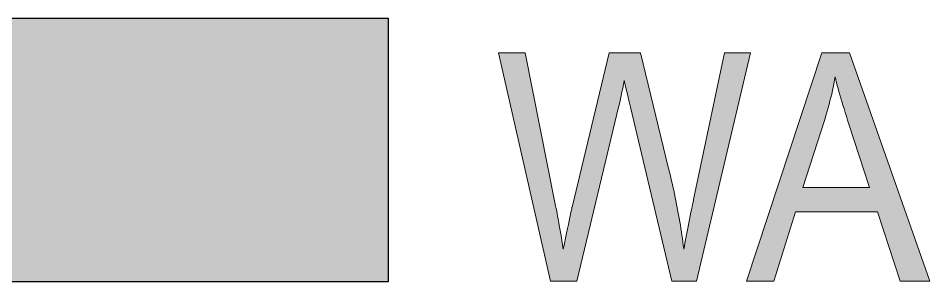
# Model space of a CAD drawing. Extents: x 107 to 257, y 153 to 253.
# Drawn here: x 171.98 to 179.34, y 183.52 to 185.64 of the extents above; entities that cross this region are included whole.
import ezdxf

# ---------------------------------------------------------------- set-up
doc = ezdxf.new("R2010")
doc.units = 0
for name, color, linetype in [('gold', 40, 'CONTINUOUS'), ('green', 98, 'CONTINUOUS'), ('L35', 3, 'CONTINUOUS')]:
    doc.layers.add(name, color=color, linetype=linetype)

# ---------------------------------------------------------------- blocks, each defined once
blk = doc.blocks.new('kablogo')
at = {"layer": 'gold'}
blk.add_hatch(color=256, dxfattribs=at).paths.add_polyline_path([(24.709, 0.371), (0.236, 0.371), (0.236, 5.361), (24.709, 5.361)])
at = {"layer": 'green'}
h = blk.add_hatch(color=256, dxfattribs=at)
h.paths.add_polyline_path([(33.46, 4.705), (32.93, 4.705), (31.503, 0.383), (32.025, 0.383), (32.433, 1.692), (33.987, 1.692), (34.42, 0.383), (34.98, 0.383)])
h.paths.add_polyline_path([(32.575, 2.158), (32.983, 3.425), (32.998, 3.472), (33.017, 3.537), (33.036, 3.601), (33.054, 3.666), (33.071, 3.73), (33.087, 3.795), (33.103, 3.86), (33.119, 3.925), (33.133, 3.99), (33.147, 4.055), (33.16, 4.12), (33.172, 4.186), (33.184, 4.251), (33.184, 4.249), (33.196, 4.198), (33.21, 4.145), (33.225, 4.09), (33.24, 4.033), (33.257, 3.974), (33.275, 3.913), (33.293, 3.85), (33.312, 3.785), (33.332, 3.718), (33.353, 3.65), (33.375, 3.579), (33.398, 3.506), (33.422, 3.431), (33.447, 3.355), (33.835, 2.158)], flags=16)
h.paths.add_polyline_path([(31.577, 4.705), (31.083, 4.705), (30.5, 1.928), (30.495, 1.906), (30.48, 1.833), (30.464, 1.761), (30.45, 1.69), (30.435, 1.62), (30.421, 1.551), (30.408, 1.484), (30.395, 1.418), (30.382, 1.353), (30.37, 1.289), (30.358, 1.226), (30.346, 1.164), (30.336, 1.104), (30.325, 1.045), (30.315, 0.987), (30.313, 1.002), (30.305, 1.063), (30.297, 1.126), (30.288, 1.188), (30.279, 1.252), (30.269, 1.315), (30.259, 1.378), (30.249, 1.443), (30.238, 1.507), (30.227, 1.572), (30.215, 1.637), (30.203, 1.702), (30.191, 1.769), (30.178, 1.835), (30.164, 1.902), (30.15, 1.969), (30.136, 2.036), (30.122, 2.104), (30.107, 2.172), (30.092, 2.24), (30.076, 2.309), (30.059, 2.378), (30.043, 2.447), (30.026, 2.517), (29.494, 4.705), (28.901, 4.705), (28.194, 1.786), (28.193, 1.783), (28.188, 1.76), (28.181, 1.729), (28.172, 1.691), (28.162, 1.644), (28.151, 1.59), (28.138, 1.527), (28.124, 1.457), (28.107, 1.379), (28.089, 1.293), (28.07, 1.199), (28.049, 1.097), (28.026, 0.987), (28.022, 1.012), (28.013, 1.078), (28.002, 1.144), (27.992, 1.209), (27.981, 1.275), (27.969, 1.341), (27.958, 1.407), (27.946, 1.474), (27.934, 1.54), (27.921, 1.606), (27.909, 1.672), (27.896, 1.739), (27.883, 1.805), (27.869, 1.872), (27.304, 4.705), (26.8, 4.705), (27.786, 0.383), (28.287, 0.383), (29.076, 3.676), (29.085, 3.717), (29.099, 3.775), (29.112, 3.835), (29.126, 3.899), (29.141, 3.965), (29.155, 4.035), (29.17, 4.108), (29.184, 4.183), (29.189, 4.161), (29.197, 4.123), (29.207, 4.075), (29.221, 4.017), (29.237, 3.947), (29.256, 3.867), (29.277, 3.777), (29.301, 3.676), (30.084, 0.383), (30.558, 0.383)])
at = {"layer": 'gold'}
blk.add_lwpolyline([(24.709, 0.371), (0.236, 0.371), (0.236, 5.361), (24.709, 5.361)], close=True, dxfattribs=at)
at = {"layer": 'green', "lineweight": 0}
for points in [[(31.577, 4.705), (31.083, 4.705), (30.5, 1.928), (30.495, 1.906), (30.48, 1.833), (30.464, 1.761), (30.45, 1.69), (30.435, 1.62), (30.421, 1.551), (30.408, 1.484), (30.395, 1.418), (30.382, 1.353), (30.37, 1.289), (30.358, 1.226), (30.346, 1.164), (30.336, 1.104), (30.325, 1.045), (30.315, 0.987), (30.313, 1.002), (30.305, 1.063), (30.297, 1.126), (30.288, 1.188), (30.279, 1.252), (30.269, 1.315), (30.259, 1.378), (30.249, 1.443), (30.238, 1.507), (30.227, 1.572), (30.215, 1.637), (30.203, 1.702), (30.191, 1.769), (30.178, 1.835), (30.164, 1.902), (30.15, 1.969), (30.136, 2.036), (30.122, 2.104), (30.107, 2.172), (30.092, 2.24), (30.076, 2.309), (30.059, 2.378), (30.043, 2.447), (30.026, 2.517), (29.494, 4.705), (28.901, 4.705), (28.194, 1.786), (28.193, 1.783), (28.188, 1.76), (28.181, 1.729), (28.172, 1.691), (28.162, 1.644), (28.151, 1.59), (28.138, 1.527), (28.124, 1.457), (28.107, 1.379), (28.089, 1.293), (28.07, 1.199), (28.049, 1.097), (28.026, 0.987), (28.022, 1.012), (28.013, 1.078), (28.002, 1.144), (27.992, 1.209), (27.981, 1.275), (27.969, 1.341), (27.958, 1.407), (27.946, 1.474), (27.934, 1.54), (27.921, 1.606), (27.909, 1.672), (27.896, 1.739), (27.883, 1.805), (27.869, 1.872), (27.304, 4.705), (26.8, 4.705), (27.786, 0.383), (28.287, 0.383), (29.076, 3.676), (29.085, 3.717), (29.099, 3.775), (29.112, 3.835), (29.126, 3.899), (29.141, 3.965), (29.155, 4.035), (29.17, 4.108), (29.184, 4.183), (29.189, 4.161), (29.197, 4.123), (29.207, 4.075), (29.221, 4.017), (29.237, 3.947), (29.256, 3.867), (29.277, 3.777), (29.301, 3.676), (30.084, 0.383), (30.558, 0.383)], [(33.46, 4.705), (32.93, 4.705), (31.503, 0.383), (32.025, 0.383), (32.433, 1.692), (33.987, 1.692), (34.42, 0.383), (34.98, 0.383)], [(32.575, 2.158), (32.983, 3.425), (32.998, 3.472), (33.017, 3.537), (33.036, 3.601), (33.054, 3.666), (33.071, 3.73), (33.087, 3.795), (33.103, 3.86), (33.119, 3.925), (33.133, 3.99), (33.147, 4.055), (33.16, 4.12), (33.172, 4.186), (33.184, 4.251), (33.184, 4.249), (33.196, 4.198), (33.21, 4.145), (33.225, 4.09), (33.24, 4.033), (33.257, 3.974), (33.275, 3.913), (33.293, 3.85), (33.312, 3.785), (33.332, 3.718), (33.353, 3.65), (33.375, 3.579), (33.398, 3.506), (33.422, 3.431), (33.447, 3.355), (33.835, 2.158)]]:
    blk.add_lwpolyline(points, close=True, dxfattribs=at)

msp = doc.modelspace()

# ---------------------------------------------------------------- block references
at = {"layer": 'L35', "xscale": 0.4261258714083169, "yscale": 0.4261258714083145, "zscale": 0.4261258714083145}
msp.add_blockref('kablogo', (164.4384, 183.3585), dxfattribs=at)

doc.saveas('drawing.dxf')
